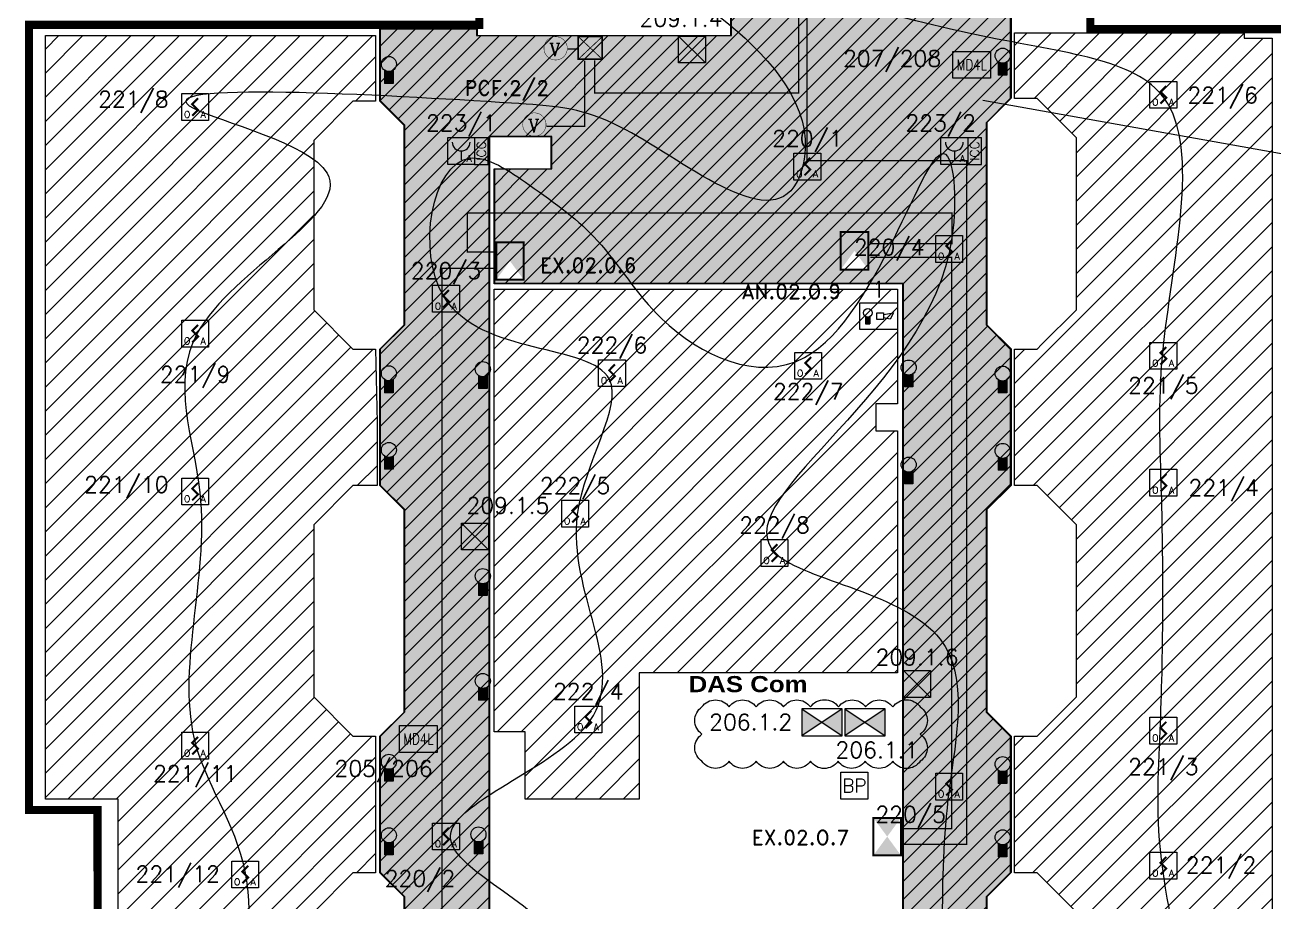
# Model space of a CAD drawing. Header units: millimetres. Extents: x 107 to 210, y 0 to 81.
# Drawn here: x 141.86 to 165.1, y 36.59 to 52.9 of the extents above; entities that cross this region are included whole.
import ezdxf
from ezdxf.enums import TextEntityAlignment as Align

# ---------------------------------------------------------------- set-up
doc = ezdxf.new("R2010")
doc.units = ezdxf.units.MM
doc.linetypes.add('SLD', pattern=[0])
for name, color, linetype in [('ATEIS MISE EN SECURITE', 7, 'Continuous'), ('ATEIS ZONES MES', 7, 'Continuous'), ('JCC-ADRESSAGE', 6, 'Continuous'), ('JCC-ALARME GENERALE SELECTIVE', 3, 'Continuous'), ('JCC-BOUTON POUSSOIR REARMEMENT CCF', 3, 'Continuous'), ('JCC-CCF', 6, 'Continuous'), ('JCC-COMMUN', 2, 'Continuous'), ('JCC-DECLENCHEUR MANUEL AVEC ISOLATEUR', 5, 'Continuous'), ('JCC-ELEMENT DEPORTE_4 L DAS', 1, 'Continuous'), ('JCC-FILERIE SDI', 6, 'Continuous'), ('JCC-INDICATEUR ACTION', 1, 'Continuous'), ('JCC-OPTIQUE_A', 1, 'Continuous'), ('JCC-REPETITEUR ALARME', 1, 'Continuous'), ('JCC-ZONING ZDA-ZDM', 5, 'Continuous')]:
    doc.layers.add(name, color=color, linetype=linetype)
doc.layers.add('JCC-MD4L', color=1, linetype='Continuous', lineweight=0)
doc.styles.add('ARIAL', font='')
doc.styles.add('HELVL', font='ROMAND.SHX')
doc.styles.add('ROMANC', font='romanc')
doc.styles.get("Standard").update_dxf_attribs({"font": 'romans.shx'})
doc.styles.add('TEXTE', font='romans.shx')
doc.styles.get('ARIAL').set_extended_font_data('Arial Black')
pattern_1 = [(45, (143.08978, 5.6988), (-0.2245064, 0.2245064), [])]

# ---------------------------------------------------------------- blocks, each defined once
blk = doc.blocks.new('indicateur action')
at = {"layer": 'JCC-INDICATEUR ACTION'}
blk.add_hatch(color=0, dxfattribs=at).paths.add_polyline_path([(0.8, -0.05, -0.315344), (-0.8, -0.05), (-0.8, -2.5), (0.8, -2.5)])
at = {"layer": 'JCC-INDICATEUR ACTION', "color": 0}
for p, q in [((-0.8, -0.05), (-0.8, -2.5)), ((0.8, -0.05), (0.8, -2.5)), ((0.8, -2.5), (-0.8, -2.5))]:
    blk.add_line(p, q, dxfattribs=at)
blk.add_circle((0, 1.1), 1.4, dxfattribs=at)
at = {"layer": 'JCC-ADRESSAGE', "style": 'TEXTE'}
blk.add_attdef('ADRESSE', text='', height=3, dxfattribs=at).set_placement((0, 5), align=Align.MIDDLE)
blk = doc.blocks.new('déclencheur manuel avec isolateur')
at = {"layer": 'JCC-DECLENCHEUR MANUEL AVEC ISOLATEUR', "color": 0}
for p, q in [((2.5, 2.5), (5.02, 2.5)), ((5.02, -2.5), (5.02, 2.5)), ((0, 0), (0, -1.66)), ((2.5, -2.5), (5.02, -2.5))]:
    blk.add_line(p, q, dxfattribs=at)
blk.add_lwpolyline([(-2.5, 2.5), (2.5, 2.5), (2.5, -2.5), (-2.5, -2.5)], close=True, dxfattribs=at)
blk.add_arc((0, 1.66), 1.66, 180, 0, dxfattribs=at)
at = {"layer": 'JCC-ADRESSAGE', "style": 'TEXTE'}
blk.add_attdef('ADRESSE', text='', height=3, dxfattribs=at).set_placement((0, 5), align=Align.MIDDLE)
at = {"layer": 'JCC-DECLENCHEUR MANUEL AVEC ISOLATEUR', "color": 0}
blk.add_text('ICC', height=1.668, rotation=90, dxfattribs=at).set_placement((3.76, 0), align=Align.MIDDLE_CENTER)
blk.add_text('A', height=1.25, dxfattribs=at).set_placement((1.5, -2), align=Align.CENTER)
blk = doc.blocks.new('alarme générale selective')
at = {"layer": 'JCC-ALARME GENERALE SELECTIVE', "color": 0}
for p, q in [((2.5, -2.5), (-2.5, 2.5)), ((-2.5, -2.5), (2.5, 2.5))]:
    blk.add_line(p, q, dxfattribs=at)
blk.add_lwpolyline([(-2.5, 2.5), (2.5, 2.5), (2.5, -2.5), (-2.5, -2.5)], close=True, dxfattribs=at)
at = {"layer": 'JCC-ADRESSAGE', "style": 'TEXTE'}
blk.add_attdef('ADRESSE', text='', height=3, dxfattribs=at).set_placement((0, 5), align=Align.MIDDLE)
blk = doc.blocks.new('optique_a')
at = {"layer": 'JCC-OPTIQUE_A', "color": 0}
blk.add_lwpolyline([(-2.5, 2.5), (2.5, 2.5), (2.5, -2.5), (-2.5, -2.5)], close=True, dxfattribs=at)
at = {"layer": 'JCC-OPTIQUE_A', "color": 0, "const_width": 0.385}
blk.add_lwpolyline([(0.54, 1.63), (-0.54, 0.54), (0.54, -0.54), (-0.54, -1.63)], dxfattribs=at)
at = {"layer": 'JCC-ADRESSAGE', "style": 'TEXTE'}
blk.add_attdef('ADRESSE', text='', height=3, dxfattribs=at).set_placement((0, 5), align=Align.MIDDLE)
at = {"layer": 'JCC-OPTIQUE_A', "color": 0}
for s, p in [('O', (-1.5, -2)), ('A', (1.5, -2))]:
    blk.add_text(s, height=1.25, dxfattribs=at).set_placement(p, align=Align.CENTER)
blk = doc.blocks.new('clapet coupe feu_Réarm élect')
at = {"layer": 'JCC-CCF'}
h = blk.add_hatch(color=0, dxfattribs=at)
h.paths.add_polyline_path([(-3.76, 2.5), (-3.76, -2.5), (0, 0)])
h.paths.add_polyline_path([(3.76, 2.5), (0, 0), (3.76, -2.5)])
at = {"layer": 'JCC-CCF', "color": 0}
for p, q in [((3.76, 2.5), (-3.76, -2.5)), ((-3.76, 2.5), (3.76, -2.5))]:
    blk.add_line(p, q, dxfattribs=at)
blk.add_lwpolyline([(3.76, 2.5), (-3.76, 2.5), (-3.76, -2.5), (3.76, -2.5)], close=True, dxfattribs=at)
at = {"layer": 'JCC-ADRESSAGE', "style": 'TEXTE'}
blk.add_attdef('ADRESSE', text='', height=3, dxfattribs=at).set_placement((0, 5), align=Align.MIDDLE)
blk = doc.blocks.new('répétiteur alarme')
at = {"layer": 'JCC-REPETITEUR ALARME'}
blk.add_hatch(color=0, dxfattribs=at).paths.add_polyline_path([(-1.6, -0.09, -0.267949), (-2.4, -0.09), (-2.4, -1.4), (-1.6, -1.4)])
at = {"layer": 'JCC-REPETITEUR ALARME', "color": 0}
for p, q in [((0.94, 0.32), (2.8, 0.65)), ((2.8, 0.65), (2.15, -0.53)), ((-2.4, -0.09), (-2.4, -1.4)), ((-2.4, -1.4), (-1.6, -1.4)), ((-1.6, -0.09), (-1.6, -1.4)), ((2.15, -0.53), (0.94, -0.32))]:
    blk.add_line(p, q, dxfattribs=at)
for points in [[(-3.5, 2.5), (3.5, 2.5), (3.5, -2.5), (-3.5, -2.5)], [(-0.34, 0.64), (0.94, 0.64), (0.94, -0.64), (-0.34, -0.64)]]:
    blk.add_lwpolyline(points, close=True, dxfattribs=at)
blk.add_circle((-2, 0.6), 0.8, dxfattribs=at)
at = {"layer": 'JCC-ADRESSAGE', "style": 'TEXTE'}
blk.add_attdef('ADRESSE', text='', height=3, dxfattribs=at).set_placement((0, 5), align=Align.MIDDLE)
blk = doc.blocks.new('MD4L')
at = {"layer": 'JCC-ELEMENT DEPORTE_4 L DAS', "color": 0}
blk.add_lwpolyline([(-3.5, 2.5), (3.5, 2.5), (3.5, -2.5), (-3.5, -2.5)], close=True, dxfattribs=at)
at = {"layer": 'JCC-ADRESSAGE', "style": 'TEXTE'}
blk.add_attdef('ADRESSE', text='', height=3, dxfattribs=at).set_placement((0, 5), align=Align.MIDDLE)
at = {"layer": 'JCC-ELEMENT DEPORTE_4 L DAS', "color": 0, "width": 0.8}
blk.add_text('MD4L', height=2, dxfattribs=at).set_placement((0, 0), align=Align.MIDDLE_CENTER)
blk = doc.blocks.new('commun')
at = {"layer": 'JCC-COMMUN', "color": 0}
blk.add_lwpolyline([(-2.5, 2.5), (2.5, 2.5), (2.5, -2.5), (-2.5, -2.5)], close=True, dxfattribs=at)
at = {"layer": 'JCC-ADRESSAGE', "style": 'TEXTE'}
blk.add_attdef('ADRESSE', text='', height=3, dxfattribs=at).set_placement((0, 5), align=Align.MIDDLE)
at = {"layer": 'JCC-COMMUN', "color": 0, "style": 'TEXTE'}
blk.add_attdef('GENRE', text='', height=2.5, dxfattribs=at).set_placement((0, 0), align=Align.MIDDLE)
blk = doc.blocks.new("VOLETS D'AMENEE D'AIR DESENFUMAGE")
at = {"color": 3, "linetype": 'SLD', "const_width": 0.373}
blk.add_lwpolyline([(0, 5.12), (0, 0), (6.97, 0), (6.97, 5.12)], close=True, dxfattribs=at)
at = {"color": 3, "linetype": 'SLD'}
blk.add_solid([(0, 5.12), (0, 0), (6.97, 0), (6.97, 5.12)], dxfattribs=at)
blk = doc.blocks.new("VOLETS D'EXTRACTION DE DESENFUMAGE")
at = {"color": 1, "linetype": 'SLD', "const_width": 0.373}
blk.add_lwpolyline([(0, 5.12), (0, 0), (6.97, 0), (6.97, 5.12)], close=True, dxfattribs=at)
at = {"color": 1, "linetype": 'SLD'}
blk.add_solid([(0, 5.12), (0, 0), (6.97, 0), (6.97, 5.12)], dxfattribs=at)
blk = doc.blocks.new('VENTOUSE ELECTROMANETIQUE A RUPTURE')
at = {"color": 4, "linetype": 'Continuous', "const_width": 0.00535}
blk.add_lwpolyline([(-0.142, 0, 1), (0.142, 0, 1)], format="xyb", close=True, dxfattribs=at)
at = {"color": 1, "linetype": 'SLD', "style": 'ROMANC'}
blk.add_text('V', height=0.16, dxfattribs=at).set_placement((-0.077, -0.096))
blk = doc.blocks.new('BOITE DE RACCORDEMENT PCF')
at = {"color": 3, "linetype": 'Continuous', "const_width": 0.02}
blk.add_lwpolyline([(0, 0.275), (0, 0), (0.292, 0), (0.292, 0.275)], close=True, dxfattribs=at)
at = {"color": 3, "linetype": 'Continuous', "const_width": 0.01}
for points in [[(0.292, 0), (0, 0.275)], [(0.292, 0.275), (0, 0)]]:
    blk.add_lwpolyline(points, dxfattribs=at)

msp = doc.modelspace()

# ---------------------------------------------------------------- hatches: boundary and pattern name
at = {"layer": 'ATEIS ZONES MES'}
h = msp.add_hatch(dxfattribs=at)
h.set_pattern_fill('DOTS', color=5, scale=0.1, style=0)
h.set_pattern_definition([(0, (143.08978, 5.69879), (0.079375, 0.15875), [0, -0.15875])])
h.paths.add_polyline_path([(158.204, 48.087), (158.204, 31.253), (160.204, 31.253), (160.204, 32.472), (159.754, 32.922), (159.754, 36.683), (160.204, 37.133), (160.204, 39.672), (159.754, 40.122), (159.754, 43.883), (160.204, 44.333), (160.204, 46.872), (159.754, 47.322), (159.754, 51.083), (160.204, 51.533), (160.204, 53.202), (161.804, 53.202), (161.804, 54.682), (157.384, 54.682), (157.384, 58.037), (155.454, 58.037), (155.454, 54.772), (155.004, 54.322), (155.004, 52.702), (150.274, 52.702), (150.274, 52.827), (148.479, 52.827), (148.479, 51.483), (148.929, 51.033), (148.929, 47.322), (148.479, 46.872), (148.479, 44.333), (148.929, 43.883), (148.929, 40.122), (148.479, 39.672), (148.479, 37.133), (148.929, 36.683), (148.929, 32.922), (148.479, 32.472), (148.479, 31.253), (148.764, 31.253), (148.764, 30.633), (150.504, 30.633), (150.504, 31.502), (151.604, 31.502), (151.604, 33.103), (150.504, 33.103), (150.504, 50.822), (151.664, 50.822), (151.664, 50.222), (150.604, 50.222), (150.604, 48.087)])
at = {"layer": 'JCC-ZONING ZDA-ZDM'}
h = msp.add_hatch(dxfattribs=at)
h.set_pattern_fill('ANSI31', color=56, scale=0.075, style=0)
h.set_pattern_definition([(45, (143.08978, 5.6988), (-0.1683798, 0.1683798), [])])
h.paths.add_polyline_path([(158.19, 48.083), (158.19, 31.249), (160.19, 31.249), (160.19, 32.469), (159.74, 32.919), (159.74, 36.679), (160.19, 37.129), (160.19, 39.669), (159.74, 40.119), (159.74, 43.879), (160.19, 44.329), (160.19, 46.869), (159.74, 47.319), (159.74, 51.079), (160.19, 51.529), (160.19, 53.199), (161.79, 53.199), (161.79, 54.679), (157.37, 54.679), (157.37, 58.034), (155.44, 58.034), (155.44, 54.769), (154.99, 54.319), (154.99, 52.699), (150.26, 52.699), (150.26, 52.824), (148.465, 52.824), (148.465, 51.479), (148.915, 51.029), (148.915, 47.319), (148.465, 46.869), (148.465, 44.329), (148.915, 43.879), (148.915, 40.119), (148.465, 39.669), (148.465, 37.129), (148.915, 36.679), (148.915, 32.919), (148.465, 32.469), (148.465, 31.249), (148.75, 31.249), (148.75, 30.629), (150.49, 30.629), (150.49, 31.499), (151.589, 31.499), (151.589, 33.099), (150.49, 33.099), (150.49, 50.818), (151.65, 50.818), (151.65, 50.218), (150.59, 50.218), (150.59, 48.083)])
h = msp.add_hatch(dxfattribs=at)
h.set_pattern_fill('ANSI31', color=4, scale=0.1, style=0)
h.set_pattern_definition(pattern_1)
h.paths.add_polyline_path([(160.27, 52.749), (164.54, 52.749), (164.54, 52.649), (165.06, 52.649), (165.06, 31.324), (164.99, 31.324), (164.99, 31.449), (164.515, 31.449), (164.515, 31.249), (160.27, 31.249), (160.27, 32.447), (160.27, 32.469), (160.69, 32.469), (160.772, 32.551), (161.42, 33.199), (161.42, 36.399), (160.69, 37.129), (160.27, 37.129), (160.27, 38.523), (160.27, 39.669), (160.69, 39.669), (161.42, 40.399), (161.42, 43.599), (160.69, 44.329), (160.27, 44.329), (160.27, 46.869), (160.69, 46.869), (160.772, 46.951), (161.42, 47.599), (161.42, 50.799), (160.69, 51.529), (160.27, 51.529)])
h = msp.add_hatch(dxfattribs=at)
h.set_pattern_fill('ANSI31', color=4, scale=0.1, style=0)
h.set_pattern_definition(pattern_1)
edge = h.paths.add_edge_path()
edge.add_line((142.245, 52.699), (148.385, 52.699))
edge.add_line((148.385, 52.699), (148.385, 51.479))
edge.add_line((148.385, 51.479), (147.965, 51.479))
edge.add_line((147.965, 51.479), (147.235, 50.749))
edge.add_line((147.235, 50.749), (147.235, 47.599))
edge.add_line((147.235, 47.599), (147.965, 46.869))
edge.add_line((147.965, 46.869), (148.385, 46.869))
edge.add_line((148.385, 46.869), (148.413, 45.505))
edge.add_line((148.413, 45.505), (148.413, 44.329))
edge.add_line((148.413, 44.329), (147.965, 44.329))
edge.add_line((147.965, 44.329), (147.235, 43.599))
edge.add_line((147.235, 43.599), (147.235, 40.399))
edge.add_line((147.235, 40.399), (147.965, 39.669))
edge.add_line((147.965, 39.669), (148.385, 39.669))
edge.add_line((148.385, 39.669), (148.385, 38.449))
edge.add_line((148.385, 38.449), (148.385, 37.129))
edge.add_line((148.385, 37.129), (147.965, 37.129))
edge.add_line((147.965, 37.129), (147.235, 36.399))
edge.add_line((147.235, 36.399), (147.235, 33.199))
edge.add_line((147.235, 33.199), (147.965, 32.469))
edge.add_line((147.965, 32.469), (148.385, 32.469))
edge.add_line((148.385, 32.469), (148.385, 31.249))
edge.add_line((148.385, 31.249), (144.14, 31.249))
edge.add_line((144.14, 31.249), (144.14, 31.449))
edge.add_line((144.14, 31.449), (143.64, 31.449))
edge.add_line((143.64, 31.449), (143.64, 31.324))
edge.add_line((143.64, 31.324), (143.595, 31.324))
edge.add_line((143.595, 31.324), (143.595, 38.299))
edge.add_line((143.595, 38.299), (143.595, 38.499))
edge.add_line((143.595, 38.499), (142.245, 38.499))
edge.add_line((142.245, 38.499), (142.245, 52.699))
h = msp.add_hatch(dxfattribs=at)
h.set_pattern_fill('ANSI31', color=31, scale=0.1, style=0)
h.set_pattern_definition(pattern_1)
edge = h.paths.add_edge_path()
edge.add_line((150.59, 39.748), (150.59, 47.983))
edge.add_line((150.59, 47.983), (158.09, 47.983))
edge.add_line((158.09, 47.983), (158.09, 45.849))
edge.add_line((158.09, 45.849), (157.69, 45.849))
edge.add_line((157.69, 45.849), (157.69, 45.349))
edge.add_line((157.69, 45.349), (158.09, 45.349))
edge.add_line((158.09, 45.349), (158.09, 40.849))
edge.add_line((158.09, 40.849), (153.29, 40.849))
edge.add_line((153.29, 40.849), (153.29, 38.499))
edge.add_line((153.29, 38.499), (151.688, 38.499))
edge.add_line((151.688, 38.499), (151.17, 38.499))
edge.add_line((151.17, 38.499), (151.17, 39.748))
edge.add_line((151.17, 39.748), (150.589, 39.748))

# ---------------------------------------------------------------- linework, layer by layer
at = {"layer": 'ATEIS MISE EN SECURITE', "color": 6, "const_width": 0.025}
for points in [[(152.46, 52.238), (152.46, 51.632), (156.255, 51.632), (156.255, 67.924)], [(152.142, 52.452), (151.96, 52.452)], [(152.272, 52.233), (152.272, 51.009), (151.561, 51.009)]]:
    msp.add_lwpolyline(points, dxfattribs=at)
at = {"layer": 'ATEIS MISE EN SECURITE', "color": 3, "const_width": 0.025}
for points in [[(156.886, 61.409), (156.407, 61.409), (156.407, 50.375), (159.38, 50.375), (159.38, 37.657), (158.188, 37.657)], [(157.574, 48.83), (159.108, 48.83), (159.108, 49.402), (150.09, 49.402), (150.09, 48.672), (150.613, 48.672)], [(158.184, 37.952), (159.098, 37.952), (159.098, 48.575), (157.586, 48.575)], [(150.613, 48.368), (149.622, 48.368), (149.622, 33.813), (150.493, 33.813)]]:
    msp.add_lwpolyline(points, dxfattribs=at)
at = {"layer": 'ATEIS ZONES MES', "color": 5}
msp.add_line((171.31, 49.407), (159.679, 51.493), dxfattribs=at)
for points in [[(148.929, 32.922), (148.929, 36.683), (148.479, 37.133), (148.479, 39.672), (148.929, 40.122), (148.929, 43.883), (148.479, 44.333), (148.479, 46.872), (148.929, 47.322), (148.929, 51.033), (148.479, 51.483), (148.479, 52.827), (150.274, 52.827), (150.274, 52.702), (155.004, 52.702), (155.004, 54.322)], [(160.204, 53.202), (160.204, 51.533), (159.754, 51.083), (159.754, 47.322), (160.204, 46.872), (160.204, 44.393), (160.204, 44.333), (159.754, 43.883), (159.754, 40.122), (160.204, 39.672), (160.204, 37.133), (159.754, 36.683), (159.754, 32.922), (160.204, 32.472), (160.204, 31.253), (159.754, 31.253), (158.298, 31.253), (158.204, 31.253), (158.204, 31.502)], [(158.204, 31.502), (158.204, 48.087), (150.604, 48.087), (150.604, 50.222), (151.664, 50.222), (151.664, 50.822), (150.504, 50.822), (150.504, 33.103)]]:
    msp.add_lwpolyline(points, dxfattribs=at)
at = {"layer": 'JCC-CCF'}
msp.add_lwpolyline([(154.455, 40.213, -0.520567), (154.96, 40.213, -0.520567), (155.465, 40.213, -0.520567), (155.97, 40.213, -0.520567), (156.474, 40.213, -0.520567), (156.995, 40.213, -0.520567), (157.5, 40.213, -0.520567), (158.004, 40.213, -0.520567), (158.517, 40.213, -0.520567), (158.517, 39.708, -0.520567), (158.517, 39.203, -0.520567), (158.004, 39.203, -0.520567), (157.492, 39.203, -0.520567), (156.987, 39.203, -0.520567), (156.474, 39.203, -0.520567), (155.97, 39.203, -0.520567), (155.465, 39.203, -0.520567), (154.96, 39.203, -0.520567), (154.455, 39.203, -0.520567), (154.455, 39.708, -0.520567)], format="xyb", close=True, dxfattribs=at)
at = {"layer": 'JCC-FILERIE SDI', "color": 1}
msp.add_open_spline([(158.049, 32.474), (158.049, 32.91), (157.23, 35.72), (165.131, 29.737), (162.793, 36.812), (163.035, 40.259), (163.045, 43.659), (162.87, 47.349), (164.198, 52.143), (158.747, 52.551), (148.958, 56.053), (156.913, 52.243), (155.914, 48.748), (153.106, 51.304), (150.113, 51.496), (141.837, 51.995), (149.517, 50.118), (144.006, 47.559), (145.699, 43.613), (144.273, 39.935), (146.817, 36.733), (144.707, 31.552), (148.936, 33.2), (154.117, 31.202), (151.646, 33.914), (152.574, 36.15), (147.857, 37.869), (154.068, 39.766), (151.202, 43.248), (153.944, 47.165), (148.765, 46.546), (149.564, 51.077), (151.432, 49.8), (152.643, 48.917), (153.681, 47.101), (157.295, 45.395), (159.004, 52.356), (159.444, 46.45), (152.902, 42.993), (159.738, 42.142), (158.955, 38.66), (158.925, 36.995), (158.925, 36.161)], degree=3, knots=[0, 0, 0, 0, 1.308226, 6.590606, 11.301082, 13.878702, 18.30798, 20.885274, 25.645472, 29.235063, 36.284617, 41.482545, 42.230197, 45.791717, 47.721879, 53.637404, 56.3988, 60.232713, 63.196944, 67.909883, 70.63315, 75.149136, 77.497225, 81.97104, 83.652818, 85.285791, 88.379789, 91.786853, 95.624466, 98.207289, 101.645563, 104.265827, 105.483623, 107.125539, 109.005038, 111.7534, 116.345522, 118.146983, 124.593333, 128.036019, 130.854514, 133.358672, 133.358672, 133.358672, 133.358672], dxfattribs=at)
at = {"layer": 'JCC-ZONING ZDA-ZDM', "const_width": 0.15}
for points in [[(150.315, 56.446), (150.315, 52.899), (141.94, 52.899), (141.94, 38.299), (143.214, 38.299), (143.215, 31.299), (144.14, 31.299), (144.14, 31.299), (144.14, 31.299), (144.14, 31.299), (144.14, 31.299), (144.14, 31.299), (148.766, 31.299), (148.766, 30.612), (150.518, 30.612), (150.518, 30.877), (150.518, 31.078), (158.19, 31.072), (158.19, 31.249), (165.62, 31.249), (165.62, 52.819), (161.68, 52.819), (161.679, 52.919)], [(161.679, 52.919), (161.679, 54.709)]]:
    msp.add_lwpolyline(points, dxfattribs=at)
at = {"layer": 'JCC-ZONING ZDA-ZDM', "color": 56}
for points in [[(148.915, 32.919), (148.915, 36.679), (148.465, 37.129), (148.465, 39.669), (148.915, 40.119), (148.915, 43.879), (148.465, 44.329), (148.465, 46.869), (148.915, 47.319), (148.915, 51.029), (148.465, 51.479), (148.465, 52.824), (150.26, 52.824), (150.26, 52.699), (154.99, 52.699), (154.99, 54.319)], [(160.19, 53.199), (160.19, 51.529), (159.74, 51.079), (159.74, 47.319), (160.19, 46.869), (160.19, 44.389), (160.19, 44.329), (159.74, 43.879), (159.74, 40.119), (160.19, 39.669), (160.19, 37.129), (159.74, 36.679), (159.74, 32.919), (160.19, 32.469), (160.19, 31.249), (159.74, 31.249), (158.284, 31.249), (158.19, 31.249), (158.19, 31.499)], [(158.19, 31.499), (158.19, 48.083), (150.59, 48.083), (150.59, 50.218), (151.65, 50.218), (151.65, 50.818), (150.49, 50.818), (150.49, 33.099)]]:
    msp.add_lwpolyline(points, dxfattribs=at)
at = {"layer": 'JCC-ZONING ZDA-ZDM', "color": 4}
for points in [[(160.27, 52.749), (164.54, 52.749), (164.54, 52.649), (165.06, 52.649), (165.06, 31.324)], [(161.42, 36.399), (160.69, 37.129), (160.27, 37.129), (160.27, 38.523), (160.27, 39.669), (160.69, 39.669), (161.42, 40.399), (161.42, 43.599), (160.69, 44.329), (160.27, 44.329), (160.27, 46.869), (160.69, 46.869), (160.772, 46.951), (161.42, 47.599), (161.42, 50.799), (160.69, 51.529), (160.27, 51.529), (160.27, 52.749)], [(142.245, 52.699), (148.385, 52.699), (148.385, 51.479), (147.965, 51.479), (147.235, 50.749), (147.235, 47.599), (147.965, 46.869), (148.385, 46.869), (148.413, 45.505), (148.413, 44.329), (147.965, 44.329), (147.235, 43.599), (147.235, 40.399), (147.965, 39.669), (148.385, 39.669), (148.385, 38.449), (148.385, 37.129), (147.965, 37.129), (147.235, 36.399)], [(143.595, 31.324), (143.595, 38.299), (143.595, 38.499), (142.245, 38.499), (142.245, 52.699)]]:
    msp.add_lwpolyline(points, dxfattribs=at)
at = {"layer": 'JCC-ZONING ZDA-ZDM', "color": 31}
msp.add_lwpolyline([(150.59, 39.748), (150.59, 47.983), (158.09, 47.983), (158.09, 45.849), (157.69, 45.849), (157.69, 45.349), (158.09, 45.349), (158.09, 40.849), (158.09, 40.849), (158.09, 40.849), (158.09, 40.849), (153.29, 40.849), (153.29, 38.499), (151.688, 38.499), (151.17, 38.499), (151.17, 39.748), (150.589, 39.748)], dxfattribs=at)

# ---------------------------------------------------------------- block references
at = {"layer": 'ATEIS MISE EN SECURITE', "linetype": 'Continuous', "xscale": 1.5274875, "yscale": 1.5274875, "zscale": 1.5274875}
for name, p in [('VENTOUSE ELECTROMANETIQUE A RUPTURE', (151.734, 52.462)), ('BOITE DE RACCORDEMENT PCF', (152.156, 52.259)), ('VENTOUSE ELECTROMANETIQUE A RUPTURE', (151.339, 51.045))]:
    msp.add_blockref(name, p, dxfattribs=at)
at = {"layer": 'ATEIS MISE EN SECURITE', "linetype": 'Continuous', "xscale": 0.1, "yscale": 0.1, "zscale": 0.1, "rotation": 90}
for name, p in [("VOLETS D'AMENEE D'AIR DESENFUMAGE", (157.549, 48.347)), ("VOLETS D'EXTRACTION DE DESENFUMAGE", (151.141, 48.158)), ("VOLETS D'EXTRACTION DE DESENFUMAGE", (158.157, 37.454))]:
    msp.add_blockref(name, p, dxfattribs=at)
at = {"layer": 'JCC-ALARME GENERALE SELECTIVE', "lineweight": 0}
ref = msp.add_blockref('alarme générale selective', (154.271, 52.441), dxfattribs=dict(at, xscale=0.1000000000000014, yscale=0.1000000000000014))
ref.add_attrib('ADRESSE', '209.1.4', dxfattribs={"layer": 'JCC-ADRESSAGE', "height": 0.3, "style": 'TEXTE'}).set_placement((154.065, 53.016), align=Align.MIDDLE)
ref = msp.add_blockref('alarme générale selective', (150.236, 43.383), dxfattribs=dict(at, xscale=0.1000000000000014, yscale=0.1000000000000014))
ref.add_attrib('ADRESSE', '209.1.5', dxfattribs={"layer": 'JCC-ADRESSAGE', "height": 0.3, "style": 'TEXTE'}).set_placement((150.847, 43.959), align=Align.MIDDLE)
ref = msp.add_blockref('alarme générale selective', (158.456, 40.639), dxfattribs=dict(at, xscale=0.1000000000000014, yscale=0.1000000000000014))
ref.add_attrib('ADRESSE', '209.1.6', dxfattribs={"layer": 'JCC-ADRESSAGE', "height": 0.3, "style": 'TEXTE'}).set_placement((158.456, 41.139), align=Align.MIDDLE)
at = {"layer": 'JCC-BOUTON POUSSOIR REARMEMENT CCF'}
ref = msp.add_blockref('commun', (157.29, 38.749), dxfattribs=dict(at, xscale=0.1000000000000014, yscale=0.1000000000000014))
ref.add_attrib('GENRE', 'BP', dxfattribs={"layer": 'JCC-COMMUN', "color": 0, "height": 0.25, "style": 'TEXTE'}).set_placement((157.29, 38.749), align=Align.MIDDLE)
at = {"layer": 'JCC-CCF', "lineweight": 0}
ref = msp.add_blockref('clapet coupe feu_Réarm élect', (156.687, 39.928), dxfattribs=dict(at, xscale=0.0999999999999943, yscale=0.0999999999999943))
ref.add_attrib('ADRESSE', '206.1.2', dxfattribs={"layer": 'JCC-ADRESSAGE', "height": 0.3, "style": 'TEXTE'}).set_placement((155.362, 39.931), align=Align.MIDDLE)
ref = msp.add_blockref('clapet coupe feu_Réarm élect', (157.489, 39.928), dxfattribs=dict(at, xscale=0.0999999999999943, yscale=0.0999999999999943))
ref.add_attrib('ADRESSE', '206.1.1', dxfattribs={"layer": 'JCC-ADRESSAGE', "height": 0.3, "style": 'TEXTE'}).set_placement((157.71, 39.413), align=Align.MIDDLE)
at = {"layer": 'JCC-DECLENCHEUR MANUEL AVEC ISOLATEUR'}
ref = msp.add_blockref('déclencheur manuel avec isolateur', (149.978, 50.553), dxfattribs=dict(at, xscale=0.1000000000000014, yscale=0.1000000000000014))
ref.add_attrib('ADRESSE', '223/1', dxfattribs={"layer": 'JCC-ADRESSAGE', "height": 0.3, "style": 'TEXTE'}).set_placement((149.978, 51.053), align=Align.MIDDLE)
ref = msp.add_blockref('déclencheur manuel avec isolateur', (159.151, 50.553), dxfattribs=dict(at, xscale=0.1000000000000014, yscale=0.1000000000000014))
ref.add_attrib('ADRESSE', '223/2', dxfattribs={"layer": 'JCC-ADRESSAGE', "height": 0.3, "style": 'TEXTE'}).set_placement((158.896, 51.053), align=Align.MIDDLE)
at = {"layer": 'JCC-INDICATEUR ACTION', "lineweight": 0, "xscale": 0.1000000000000014, "yscale": 0.1000000000000014}
for p in [(148.633, 52.06), (160.048, 52.215), (148.633, 46.308), (150.38, 46.385), (158.301, 46.415), (160.048, 46.303), (148.633, 44.883), (160.048, 44.866), (158.301, 44.61), (150.38, 42.536), (150.38, 40.587), (148.633, 39.084), (160.048, 39.04), (148.633, 37.716), (150.299, 37.733), (160.048, 37.678)]:
    msp.add_blockref('indicateur action', p, dxfattribs=at)
at = {"layer": 'JCC-MD4L', "lineweight": 0}
ref = msp.add_blockref('MD4L', (159.473, 52.156), dxfattribs=dict(at, xscale=0.1000000000000014, yscale=0.1000000000000014))
ref.add_attrib('ADRESSE', '207/208', dxfattribs={"layer": 'JCC-ADRESSAGE', "height": 0.3, "style": 'TEXTE'}).set_placement((157.993, 52.253), align=Align.MIDDLE)
ref = msp.add_blockref('MD4L', (149.181, 39.617), dxfattribs=dict(at, xscale=0.1000000000000014, yscale=0.1000000000000014))
ref.add_attrib('ADRESSE', '205/206', dxfattribs={"layer": 'JCC-ADRESSAGE', "height": 0.3, "style": 'TEXTE'}).set_placement((148.535, 39.046), align=Align.MIDDLE)
at = {"layer": 'JCC-OPTIQUE_A', "lineweight": 0}
ref = msp.add_blockref('optique_a', (163.038, 51.598), dxfattribs=dict(at, xscale=0.1000000000000014, yscale=0.1000000000000014))
ref.add_attrib('ADRESSE', '221/6', dxfattribs={"layer": 'JCC-ADRESSAGE', "height": 0.3, "style": 'TEXTE'}).set_placement((164.141, 51.569), align=Align.MIDDLE)
ref = msp.add_blockref('optique_a', (145.03, 51.37), dxfattribs=dict(at, xscale=0.1000000000000014, yscale=0.1000000000000014))
ref.add_attrib('ADRESSE', '221/8', dxfattribs={"layer": 'JCC-ADRESSAGE', "height": 0.3, "style": 'TEXTE'}).set_placement((143.881, 51.494), align=Align.MIDDLE)
ref = msp.add_blockref('optique_a', (156.417, 50.263), dxfattribs=dict(at, xscale=0.0999999999999996, yscale=0.0999999999999996))
ref.add_attrib('ADRESSE', '220/1', dxfattribs={"layer": 'JCC-ADRESSAGE', "height": 0.3, "style": 'TEXTE'}).set_placement((156.417, 50.763), align=Align.MIDDLE)
ref = msp.add_blockref('optique_a', (159.053, 48.732), dxfattribs=dict(at, xscale=0.0999999999999996, yscale=0.0999999999999996))
ref.add_attrib('ADRESSE', '220/4', dxfattribs={"layer": 'JCC-ADRESSAGE', "height": 0.3, "style": 'TEXTE'}).set_placement((157.938, 48.742), align=Align.MIDDLE)
ref = msp.add_blockref('optique_a', (149.696, 47.805), dxfattribs=dict(at, xscale=0.0999999999999996, yscale=0.0999999999999996))
ref.add_attrib('ADRESSE', '220/3', dxfattribs={"layer": 'JCC-ADRESSAGE', "height": 0.3, "style": 'TEXTE'}).set_placement((149.696, 48.305), align=Align.MIDDLE)
ref = msp.add_blockref('optique_a', (145.03, 47.157), dxfattribs=dict(at, xscale=0.1000000000000014, yscale=0.1000000000000014))
ref.add_attrib('ADRESSE', '221/9', dxfattribs={"layer": 'JCC-ADRESSAGE', "height": 0.3, "style": 'TEXTE'}).set_placement((145.03, 46.377), align=Align.MIDDLE)
ref = msp.add_blockref('optique_a', (152.784, 46.42), dxfattribs=dict(at, xscale=0.1000000000000014, yscale=0.1000000000000014))
ref.add_attrib('ADRESSE', '222/6', dxfattribs={"layer": 'JCC-ADRESSAGE', "height": 0.3, "style": 'TEXTE'}).set_placement((152.784, 46.92), align=Align.MIDDLE)
ref = msp.add_blockref('optique_a', (163.038, 46.744), dxfattribs=dict(at, xscale=0.1000000000000014, yscale=0.1000000000000014))
ref.add_attrib('ADRESSE', '221/5', dxfattribs={"layer": 'JCC-ADRESSAGE', "height": 0.3, "style": 'TEXTE'}).set_placement((163.038, 46.169), align=Align.MIDDLE)
ref = msp.add_blockref('optique_a', (156.432, 46.557), dxfattribs=dict(at, xscale=0.1000000000000014, yscale=0.1000000000000014))
ref.add_attrib('ADRESSE', '222/7', dxfattribs={"layer": 'JCC-ADRESSAGE', "height": 0.3, "style": 'TEXTE'}).set_placement((156.432, 46.058), align=Align.MIDDLE)
ref = msp.add_blockref('optique_a', (163.038, 44.384), dxfattribs=dict(at, xscale=0.1000000000000014, yscale=0.1000000000000014))
ref.add_attrib('ADRESSE', '221/4', dxfattribs={"layer": 'JCC-ADRESSAGE', "height": 0.3, "style": 'TEXTE'}).set_placement((164.161, 44.269), align=Align.MIDDLE)
ref = msp.add_blockref('optique_a', (145.03, 44.22), dxfattribs=dict(at, xscale=0.1000000000000014, yscale=0.1000000000000014))
ref.add_attrib('ADRESSE', '221/10', dxfattribs={"layer": 'JCC-ADRESSAGE', "height": 0.3, "style": 'TEXTE'}).set_placement((143.749, 44.327), align=Align.MIDDLE)
ref = msp.add_blockref('optique_a', (152.097, 43.808), dxfattribs=dict(at, xscale=0.1000000000000014, yscale=0.1000000000000014))
ref.add_attrib('ADRESSE', '222/5', dxfattribs={"layer": 'JCC-ADRESSAGE', "height": 0.3, "style": 'TEXTE'}).set_placement((152.097, 44.308), align=Align.MIDDLE)
ref = msp.add_blockref('optique_a', (155.805, 43.076), dxfattribs=dict(at, xscale=0.1000000000000014, yscale=0.1000000000000014))
ref.add_attrib('ADRESSE', '222/8', dxfattribs={"layer": 'JCC-ADRESSAGE', "height": 0.3, "style": 'TEXTE'}).set_placement((155.805, 43.576), align=Align.MIDDLE)
ref = msp.add_blockref('optique_a', (152.341, 39.98), dxfattribs=dict(at, xscale=0.1000000000000014, yscale=0.1000000000000014))
ref.add_attrib('ADRESSE', '222/4', dxfattribs={"layer": 'JCC-ADRESSAGE', "height": 0.3, "style": 'TEXTE'}).set_placement((152.341, 40.48), align=Align.MIDDLE)
ref = msp.add_blockref('optique_a', (163.038, 39.773), dxfattribs=dict(at, xscale=0.1000000000000014, yscale=0.1000000000000014))
ref.add_attrib('ADRESSE', '221/3', dxfattribs={"layer": 'JCC-ADRESSAGE', "height": 0.3, "style": 'TEXTE'}).set_placement((163.038, 39.081), align=Align.MIDDLE)
ref = msp.add_blockref('optique_a', (145.03, 39.492), dxfattribs=dict(at, xscale=0.1000000000000014, yscale=0.1000000000000014))
ref.add_attrib('ADRESSE', '221/11', dxfattribs={"layer": 'JCC-ADRESSAGE', "height": 0.3, "style": 'TEXTE'}).set_placement((145.03, 38.952), align=Align.MIDDLE)
ref = msp.add_blockref('optique_a', (159.053, 38.732), dxfattribs=dict(at, xscale=0.0999999999999996, yscale=0.0999999999999996))
ref.add_attrib('ADRESSE', '220/5', dxfattribs={"layer": 'JCC-ADRESSAGE', "height": 0.3, "style": 'TEXTE'}).set_placement((158.337, 38.194), align=Align.MIDDLE)
ref = msp.add_blockref('optique_a', (149.696, 37.805), dxfattribs=dict(at, xscale=0.0999999999999996, yscale=0.0999999999999996))
ref.add_attrib('ADRESSE', '220/2', dxfattribs={"layer": 'JCC-ADRESSAGE', "height": 0.3, "style": 'TEXTE'}).set_placement((149.211, 37.001), align=Align.MIDDLE)
ref = msp.add_blockref('optique_a', (163.038, 37.262), dxfattribs=dict(at, xscale=0.1000000000000014, yscale=0.1000000000000014))
ref.add_attrib('ADRESSE', '221/2', dxfattribs={"layer": 'JCC-ADRESSAGE', "height": 0.3, "style": 'TEXTE'}).set_placement((164.112, 37.252), align=Align.MIDDLE)
ref = msp.add_blockref('optique_a', (145.961, 37.097), dxfattribs=dict(at, xscale=0.1000000000000014, yscale=0.1000000000000014))
ref.add_attrib('ADRESSE', '221/12', dxfattribs={"layer": 'JCC-ADRESSAGE', "height": 0.3, "style": 'TEXTE'}).set_placement((144.705, 37.085), align=Align.MIDDLE)
at = {"layer": 'JCC-REPETITEUR ALARME'}
ref = msp.add_blockref('répétiteur alarme', (157.74, 47.481), dxfattribs=dict(at, xscale=0.0999999999999943, yscale=0.0999999999999943, zscale=0.0999999999999943))
ref.add_attrib('ADRESSE', '1', dxfattribs={"layer": 'JCC-ADRESSAGE', "height": 0.3, "style": 'TEXTE'}).set_placement((157.74, 47.981), align=Align.MIDDLE)

# ---------------------------------------------------------------- texts
at = {"layer": 'ATEIS MISE EN SECURITE', "color": 0, "style": 'HELVL'}
for s, p in [('PCF.2/2', (150.042, 51.587)), ('EX.02.0.6', (151.443, 48.289)), ('AN.02.O.9', (155.195, 47.801)), ('EX.02.O.7', (155.381, 37.649))]:
    msp.add_text(s, height=0.2749, dxfattribs=at).set_placement(p)
at = {"layer": 'JCC-CCF', "lineweight": 0, "insert": (154.208, 40.788), "char_height": 0.3, "width": 20.85784, "attachment_point": 1, "style": 'ARIAL'}
msp.add_mtext('DAS Com', dxfattribs=at)

doc.saveas('drawing.dxf')
